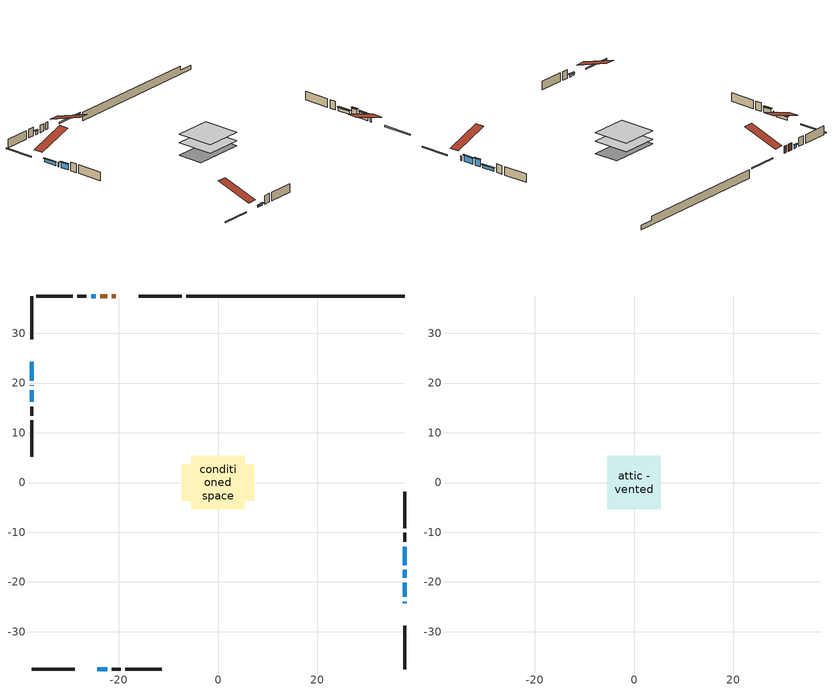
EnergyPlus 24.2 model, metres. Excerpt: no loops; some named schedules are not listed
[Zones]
conditioned space
 floor adiabatic (AdiabaticFloorConstruction): -5.33,-5.33 -5.33,5.33 5.33,5.33 5.33,-5.33 z0.61
 floor foundation (Slab1 construction): -7.32,-3.66 -7.32,3.66 7.32,3.66 7.32,-3.66 z-1.83
 wall outside (RimJoist1 construction): -7.3,37.52 -15.97,37.52 / -37.52,-37.52 -28.85,-37.52 / -37.52,37.52 -37.52,28.85 / 37.52,-37.52 37.52,-28.85 z0.61:0.91
 wall outside (AdiabaticWallConstruction 1): -20.57,37.52 -21.38,37.52 / -22.31,37.52 -23.7,37.52 z0.61:2.64
 wall outside (AdiabaticWallConstruction): 37.52,-24.25 37.52,-23.95 / -37.52,19.56 -37.52,19.48 z0.61:1.83; -37.52,24.25 -37.52,20.49 / 37.52,-16.64 37.52,-12.88 z0.61:1.52; -24.25,-37.52 -22.32,-37.52 z0.61:1.12; 37.52,-23.02 37.52,-20.12 z0.61:2.39; -24.63,37.52 -25.54,37.52 z0.61:1.53; 37.52,-19.19 37.52,-17.57 z0.61:2.64; -37.52,18.56 -37.52,16.22 z0.61:2.13
 wall outside (Wall1 construction): -26.47,37.52 -28.28,37.52 / -21.39,-37.52 -19.58,-37.52 / -37.52,15.29 -37.52,13.48 / 37.52,-11.95 37.52,-10.13 z0.61:3.05
 wall outside (Wall2 construction): -29.21,37.52 -36.59,37.52 / -18.65,-37.52 -11.27,-37.52 / -37.52,12.55 -37.52,5.17 / 37.52,-9.2 37.52,-1.83 z0.61:3.05
 wall foundation (FoundationWall1 construction): -6.37,37.52,-1.83 -6.37,37.52,0.61 33.13,37.52,0.61 33.13,37.52,-0.56 37.52,37.52,-0.56 37.52,37.52,-1.83
 window (WindowConstruction 6): 37.52,-24.25 37.52,-23.95 z0.61:1.83
 window (WindowConstruction 4): -37.52,24.25 -37.52,20.49 z0.61:1.52
 window (WindowConstruction 5): -24.25,-37.52 -22.32,-37.52 z0.61:1.12
 window (WindowConstruction 8): 37.52,-23.02 37.52,-20.12 z0.61:2.39
 window (WindowConstruction 7): -37.52,19.56 -37.52,19.48 z0.61:1.83
 window (WindowConstruction): -24.63,37.52 -25.54,37.52 z0.61:1.52
 window (WindowConstruction 1): 37.52,-19.19 37.52,-17.57 z0.61:2.64
 window (WindowConstruction 2): 37.52,-16.64 37.52,-12.88 z0.61:1.52
 window (WindowConstruction 3): -37.52,18.56 -37.52,16.22 z0.61:2.13
 door (Door): -20.57,37.52 -21.38,37.52 z0.61:2.64
 door (Door 1): -22.31,37.52 -23.7,37.52 z0.61:2.64
 ceiling adiabatic (AdiabaticFloorConstruction): 5.33,-5.33 5.33,5.33 -5.33,5.33 -5.33,-5.33 z0.61
attic - vented
 floor to conditioned space (Floor1 construction Reversed): -5.33,-5.33 -5.33,5.33 5.33,5.33 5.33,-5.33 z3.05
 roof outside (Roof1 construction): -19.64,37.52,3.05 -19.64,27.13,6.51 -16.9,27.13,6.51 -16.9,37.52,3.05; -25.18,-37.52,3.05 -25.18,-27.13,6.51 -27.92,-27.13,6.51 -27.92,-37.52,3.05; -37.52,25.18,3.05 -27.13,25.18,6.51 -27.13,27.92,6.51 -37.52,27.92,3.05; 37.52,-25.18,3.05 27.13,-25.18,6.51 27.13,-27.92,6.51 37.52,-27.92,3.05
shading: -37.52,20.29 -37.52,24.45 -37.93,24.45 -37.93,20.29 z1.73; -22.12,-37.52 -24.45,-37.52 -24.45,-37.93 -22.12,-37.93 z1.32; 37.52,-19.92 37.52,-23.22 37.93,-23.22 37.93,-19.92 z2.59; -25.74,37.52 -24.43,37.52 -24.43,37.93 -25.74,37.93 z1.73; 37.52,-17.37 37.52,-19.39 37.93,-19.39 37.93,-17.37 z2.84; 37.52,-12.67 37.52,-16.84 37.93,-16.84 37.93,-12.67 z1.73; -37.52,16.02 -37.52,18.76 -37.93,18.76 -37.93,16.02 z2.34
[Building]
Building 1: Terrain=Suburbs
[Site:Location]
London AP_ON: Latitude {deg}=43.03; Longitude {deg}=-81.15; Time Zone {hr}=-5; Elevation {m}=278; Keep Site Location Information=Yes
[Site:GroundTemperature:Shallow]
3.98693, 1.93205, 1.76749, 2.74264, 6.6573, 10.5537, 13.9317, 16.0716, 16.2534, 14.513, 11.2211, 7.44421
[Site:WaterMainsTemperature]
Calculation Method=Schedule; Temperature Schedule=mains temperature schedule
[Material] Roughness=Rough; Thermal Absorptance=0.9
Name | Thickness {m} | Conductivity {W/m-K} | Density {kg/m3} | Specific Heat {J/kg-K} | Solar Absorptance | Visible Absorptance
asphalt or fiberglass shingles | 0.00635 | 0.162714 | 1121.4 | 1465.45 | 0.4 | 0.4
ceiling loosefill ins | 0.0846667 | 0.0480833 | 16.02 | 1046.75 | 0.7 | 0.7
ceiling stud and cavity | 0.1397 | 0.1119 | 65.682 | 1177.47 | 0.7 | 0.7
concrete 4.0 in. | 0.1016 | 1.803125 | 2242.8 | 837.4 | 0.7 | 0.7
concrete 8.0 in. | 0.2032 | 1.803125 | 2242.8 | 837.4 | 0.7 | 0.7
door material | 0.04445 | 0.20624 | 512.64 | 1214.23 | 0.7 | 0.7
exterior vertical ins | 0.0022508 | 0.029427 | 32.04 | 1214.23 | 0.7 | 0.7
floor covering | 0.0127 | 0.0433444 | 54.468 | 1339.84 | 0.6 | 0.6
floor rigid ins; wall rigid ins | 0.512978 | 0.029427 | 32.04 | 1214.23 | 0.7 | 0.7
floor stud and cavity | 0.1397 | 1.75129 | 37.0049 | 1207.88 | 0.7 | 0.7
furniture material conditioned space 1 | 0.1524 | 0.115458 | 640.8 | 1214.23 | 0.6 | 0.6
gypsum board | 0.0127 | 0.160291 | 801 | 837.4 | 0.6 | 0.6
gypsum board 1 | 0.0127 | 0.160291 | 801 | 837.4 | 0.7 | 0.7
osb sheathing 0.5 in. | 0.0127 | 0.115458 | 512.64 | 1214.23 | 0.7 | 0.7
osb sheathing 0.75 in. | 0.01905 | 0.115458 | 512.64 | 1214.23 | 0.7 | 0.7
osb sheathing 2.0 in. | 0.0508 | 0.115458 | 512.64 | 1214.23 | 0.7 | 0.7
rim joist rigid ins | 0.051816 | 0.029427 | 32.04 | 1214.23 | 0.7 | 0.7
rim joist stud and cavity | 0.0508 | 0.308293 | 125.044 | 1163.47 | 0.6 | 0.6
wall stud and cavity | 0.1397 | 0.108534 | 139.0536 | 1170.24 | 0.7 | 0.7
wall stud and cavity 1 | 0.1397 | 0.0820459 | 139.0536 | 1170.24 | 0.7 | 0.7
wall stud and cavity 2 | 0.0889 | 0.380278 | 52.3479 | 1209.89 | 0.7 | 0.7
wall stud and cavity 3 | 0.0889 | 0.391764 | 83.0341 | 1211.67 | 0.7 | 0.7
wood siding | 0.0254 | 0.102417 | 544.68 | 1172.36 | 0.4 | 0.4
wood siding 1; wood siding 2; wood siding 3 | 0.0254 | 0.102417 | 544.68 | 1172.36 | 0.7 | 0.7
[WindowMaterial:SimpleGlazingSystem]
Name | U-Factor {W/m2-K} | Solar Heat Gain Coefficient
WindowMaterial | 2.67945 | 0.49
WindowMaterial 1 | 2.82878 | 0.58
WindowMaterial 2 | 2.78449 | 0.58
WindowMaterial 3 | 2.79017 | 0.7
WindowMaterial 4 | 2.699889 | 0.41
WindowMaterial 5 | 6.83007 | 0.72
WindowMaterial 6 | 8.284202 | 0.42
WindowMaterial 7 | 2.66639 | 0.54
[Construction]
AdiabaticFloorConstruction: floor stud and cavity, floor rigid ins, osb sheathing 0.75 in., floor covering
AdiabaticWallConstruction: wood siding 2, wall rigid ins, wall stud and cavity 2, gypsum board
AdiabaticWallConstruction 1: wood siding 3, wall rigid ins, wall stud and cavity 2, gypsum board
Door; Door 1: door material
Floor1 construction Reversed: gypsum board, ceiling stud and cavity, ceiling loosefill ins
FoundationWall1 construction: concrete 8.0 in., gypsum board 1
furniture construction conditioned space 1: furniture material conditioned space 1
PartitionWallConstruction: gypsum board, wall stud and cavity 3, gypsum board
RimJoist1 construction: wood siding 1, rim joist rigid ins, osb sheathing 2.0 in., rim joist stud and cavity
Roof1 construction: asphalt or fiberglass shingles
Slab1 construction: concrete 4.0 in.
Wall1 construction: wood siding, osb sheathing 0.5 in., wall stud and cavity, gypsum board
Wall2 construction: wood siding, osb sheathing 0.5 in., wall stud and cavity 1, gypsum board
WindowConstruction: WindowMaterial
WindowConstruction 1: WindowMaterial 1
WindowConstruction 2; WindowConstruction 4: WindowMaterial 2
WindowConstruction 3: WindowMaterial 3
WindowConstruction 5: WindowMaterial 4
WindowConstruction 6: WindowMaterial 5
WindowConstruction 7: WindowMaterial 6
WindowConstruction 8: WindowMaterial 7
[Zone] Multiplier=1; Part of Total Floor Area=Yes
Name | Volume {m3}
attic - vented | 63.9911
conditioned space | 566.2
[Space]
Name | Zone | Volume {m3}
attic - vented 1 | attic - vented | 63.9911
conditioned space 1 | conditioned space | 566.2
[ZoneInfiltration:EffectiveLeakageArea]
infil attic - vented 1: Zone or Space=attic - vented 1; Schedule=Always On Discrete; Effective Air Leakage Area {cm2}=4966.25; Stack Coefficient=0.000240854; Wind Coefficient=1.04857e-05
[ZoneMixing]
whole house fan mix: Zone or Space=attic - vented; Schedule=Always On Continuous; Design Flow Rate Calculation Method=Flow/Zone; Design Flow Rate {m3/s}=0; Source Zone or Space=conditioned space
[SurfaceProperty:ExposedFoundationPerimeter]
Slab1: Exposed Perimeter Calculation Method=TotalExposedPerimeter; Total Exposed Perimeter {m}=43.892
[InternalMass] Zone or ZoneList=conditioned space; Space or SpaceList=conditioned space 1
Name | Construction | Surface Area {m2}
furniture mass conditioned space 1 | furniture construction conditioned space 1 | 88.3279
partition wall mass | PartitionWallConstruction | 220.82
[Lights]
interior lighting: Zone or ZoneList or Space or SpaceList=conditioned space 1; Schedule=interior lighting schedule; Design Level Calculation Method=LightingLevel; Lighting Level {W}=343.2; Return Air Fraction=0; Fraction Radiant=0.6; Fraction Visible=0.2; Fraction Replaceable=1
[People]
occupants: Zone or ZoneList or Space or SpaceList=conditioned space 1; Number of People Schedule=occupants schedule; Number of People Calculation Method=People; Number of People=3; Fraction Radiant=0.314171; Sensible Heat Fraction=0.56303; Activity Level Schedule=occupants activity schedule; Carbon Dioxide Generation Rate {m3/s-W}=0; Enable ASHRAE 55 Comfort Warnings=No; Mean Radiant Temperature Calculation Type=EnclosureAveraged
[ElectricEquipment] Zone or ZoneList or Space or SpaceList=conditioned space 1; Design Level Calculation Method=EquipmentLevel
Name | Schedule | Design Level {W} | Fraction Latent | Fraction Radiant | Fraction Lost
clothes dryer | clothes dryer schedule | 140.772 | 0.015 | 0.081 | 0.85
clothes washer | clothes washer schedule | 32.1985 | 0.03 | 0.162 | 0.7
cooking range | cooking range schedule | 215.147 | 0.08 | 0.432 | 0.2
dishwasher | dishwasher schedule | 66.8632 | 0.3 | 0.18 | 0.4
fridge | fridge schedule | 72.9452 | 0 | 0.6 | 0
mech vent bath fan 0 | mech vent bath fan 0 schedule | 50.2 | 0 | 0 | 1
mech vent bath fan 1 | mech vent bath fan 1 schedule | 50.2 | 0 | 0 | 1
mech vent house fan | mech vent house fan schedule | 0 | 0 | 0 | 1
mech vent house fan cfis | mech vent house fan cfis schedule | 0 | 0 | 0 | 0
mech vent range fan 0 | mech vent range fan 0 schedule | 57 | 0 | 0 | 1
misc plug loads | misc plug loads schedule | 494.7 | 0.045 | 0.513 | 0.1
whole house fan | Always On Discrete | 0 | 0 | 0 | 1
[OtherEquipment] Zone or ZoneList or Space or SpaceList=conditioned space 1; Design Level Calculation Method=EquipmentLevel
Name | Fuel Type | Schedule | Design Level {W} | Fraction Latent | Fraction Radiant | Fraction Lost
clothes dryer 1 | Electricity | clothes dryer schedule | 0 | 0.015 | 0.081 | 0.85
cooking range 1 | Electricity | cooking range schedule | 0 | 0.08 | 0.432 | 0.2
general water use latent | None | general water use schedule | 62.594 | 1 | 0 | 0
general water use sensible | None | general water use schedule | -61.6891 | 0 | 0.6 | 0
mech vent house fan latent load | None | Always On Discrete | 0 | 1 | 0 | 0
mech vent house fan sensible load | None | Always On Discrete | 0 | 0 | 0 | 0
water heater energy adjustment1 | NaturalGas | Always On Discrete | 0.01 | 0 | 0 | 1
[ZoneInfiltration:DesignFlowRate] Zone or ZoneList or Space or SpaceList=conditioned space 1; Schedule=Always On Discrete; Design Flow Rate Calculation Method=Flow/Zone; Design Flow Rate {m3/s}=0
infil flow; natural vent flow; whole house fan flow
[AvailabilityManager:Scheduled]
central ac and furnace airloop Availability Manager: Schedule=Always On Discrete
[Foundation:Kiva]
Foundation Kiva 1: Initial Indoor Air Temperature {C}=18; Wall Height Above Grade {m}=0.609996; Wall Depth Below Slab {m}=0.2032; Custom Block Material Name 1=exterior vertical ins; Custom Block Depth 1 {m}=2.43998; Custom Block X Position 1 {m}=0.2159; Custom Block Z Position 1 {m}=0
[Foundation:Kiva:Settings]
Soil Conductivity {W/m-K}=0.849921; Soil Density {kg/m3}=1842.3; Soil Specific Heat {J/kg-K}=418.7; Ground Solar Absorptivity=0.9; Ground Thermal Absorptivity=0.9; Ground Surface Roughness {m}=0.03; Far-Field Width {m}=40; Deep-Ground Boundary Condition=ZeroFlux; Deep-Ground Depth {m}=40; Minimum Cell Dimension {m}=0.2; Maximum Cell Growth Coefficient=3; Simulation Timestep=Timestep
[Exterior:Lights]
exterior lighting: Schedule=exterior lighting schedule; Design Level {W}=75.6
[EnergyManagementSystem:GlobalVariable]
central_ac_and_furnace_airloop_Fan_RTF
infil_program_Qfan
infil_program_Qinf
natural_vent_program_Qnv
natural_vent_program_Qwhf
[EnergyManagementSystem:Sensor]
Name | Output:Variable or Output:Meter Index Key | Output:Variable or Output:Meter
airflow_gain | infil flow | Infiltration Sensible Heat Gain Energy
airflow_gain_1 | natural vent flow | Infiltration Sensible Heat Gain Energy
airflow_gain_2 | whole house fan flow | Infiltration Sensible Heat Gain Energy
airflow_loss | infil flow | Infiltration Sensible Heat Loss Energy
airflow_loss_1 | natural vent flow | Infiltration Sensible Heat Loss Energy
airflow_loss_2 | whole house fan flow | Infiltration Sensible Heat Loss Energy
clg_load_cond |  | Cooling:EnergyTransfer:Zone:CONDITIONED SPACE
clg_sp_s; clg_sp_s_1 | cooling setpoint | Schedule Value
clothes_dryer_exhaust_0_sch_s | clothes dryer exhaust 0 schedule | Schedule Value
cool_season | cooling season schedule | Schedule Value
htg_load_cond |  | Heating:EnergyTransfer:Zone:CONDITIONED SPACE
htg_sp_s; htg_sp_s_1 | heating setpoint | Schedule Value
ig_ee_conv | clothes dryer | Electric Equipment Convective Heating Energy
ig_ee_conv_2 | cooking range | Electric Equipment Convective Heating Energy
ig_ee_conv_4 | fridge | Electric Equipment Convective Heating Energy
ig_ee_conv_5 | misc plug loads | Electric Equipment Convective Heating Energy
ig_ee_conv_6 | whole house fan | Electric Equipment Convective Heating Energy
ig_ee_rad | clothes dryer | Electric Equipment Radiant Heating Energy
ig_ee_rad_2 | cooking range | Electric Equipment Radiant Heating Energy
ig_ee_rad_4 | fridge | Electric Equipment Radiant Heating Energy
ig_ee_rad_5 | misc plug loads | Electric Equipment Radiant Heating Energy
ig_ee_rad_6 | whole house fan | Electric Equipment Radiant Heating Energy
ig_lgt_conv | interior lighting | Lights Convective Heating Energy
ig_lgt_rad | interior lighting | Lights Radiant Heating Energy
ig_lgt_vis | interior lighting | Lights Visible Radiation Heating Energy
ig_oe_conv | clothes dryer 1 | Other Equipment Convective Heating Energy
ig_oe_conv_1 | cooking range 1 | Other Equipment Convective Heating Energy
ig_oe_conv_2 | general water use latent | Other Equipment Convective Heating Energy
ig_oe_conv_3 | general water use sensible | Other Equipment Convective Heating Energy
ig_oe_conv_4 | water heater energy adjustment1 | Other Equipment Convective Heating Energy
ig_oe_rad | clothes dryer 1 | Other Equipment Radiant Heating Energy
ig_oe_rad_1 | cooking range 1 | Other Equipment Radiant Heating Energy
ig_oe_rad_2 | general water use latent | Other Equipment Radiant Heating Energy
ig_oe_rad_3 | general water use sensible | Other Equipment Radiant Heating Energy
ig_oe_rad_4 | water heater energy adjustment1 | Other Equipment Radiant Heating Energy
ig_ppl_conv | occupants | People Convective Heating Energy
ig_ppl_rad | occupants | People Radiant Heating Energy
im_conv | furniture mass conditioned space 1 | Surface Inside Face Convection Heat Gain Energy
im_conv_1 | partition wall mass | Surface Inside Face Convection Heat Gain Energy
im_ig | furniture mass conditioned space 1 | Surface Inside Face Internal Gains Radiation Heat Gain Energy
im_ig_1 | partition wall mass | Surface Inside Face Internal Gains Radiation Heat Gain Energy
im_lgt | furniture mass conditioned space 1 | Surface Inside Face Lights Radiation Heat Gain Energy
im_lgt_1 | partition wall mass | Surface Inside Face Lights Radiation Heat Gain Energy
im_sol | furniture mass conditioned space 1 | Surface Inside Face Solar Radiation Heat Gain Energy
im_sol_1 | partition wall mass | Surface Inside Face Solar Radiation Heat Gain Energy
im_surf | furniture mass conditioned space 1 | Surface Inside Face Net Surface Thermal Radiation Heat Gain Energy
im_surf_1 | partition wall mass | Surface Inside Face Net Surface Thermal Radiation Heat Gain Energy
mech_vent_bath_fan_0_sch_s | mech vent bath fan 0 schedule | Schedule Value
mech_vent_bath_fan_1_sch_s | mech vent bath fan 1 schedule | Schedule Value
mech_vent_range_fan_0_sch_s | mech vent range fan 0 schedule | Schedule Value
mv_conv | mech vent bath fan 0 | Electric Equipment Convective Heating Energy
mv_conv_1 | mech vent bath fan 1 | Electric Equipment Convective Heating Energy
mv_conv_2 | mech vent house fan | Electric Equipment Convective Heating Energy
mv_conv_3 | mech vent house fan cfis | Electric Equipment Convective Heating Energy
mv_conv_4 | mech vent range fan 0 | Electric Equipment Convective Heating Energy
mv_conv_5 | mech vent house fan latent load | Other Equipment Convective Heating Energy
mv_conv_6 | mech vent house fan sensible load | Other Equipment Convective Heating Energy
mv_rad | mech vent bath fan 0 | Electric Equipment Radiant Heating Energy
mv_rad_1 | mech vent bath fan 1 | Electric Equipment Radiant Heating Energy
mv_rad_2 | mech vent house fan | Electric Equipment Radiant Heating Energy
mv_rad_3 | mech vent house fan cfis | Electric Equipment Radiant Heating Energy
mv_rad_4 | mech vent range fan 0 | Electric Equipment Radiant Heating Energy
mv_rad_5 | mech vent house fan latent load | Other Equipment Radiant Heating Energy
mv_rad_6 | mech vent house fan sensible load | Other Equipment Radiant Heating Energy
natural_vent_s | natural vent schedule | Schedule Value
out_pb_s |  | Site Outdoor Air Barometric Pressure
out_wt_s |  | Site Outdoor Air Humidity Ratio
site_vw_s |  | Site Wind Speed
ss_back_out | Window1 | Surface Window Shortwave from Zone Back Out Window Heat Transfer Rate
ss_back_out_1 | Window10 | Surface Window Shortwave from Zone Back Out Window Heat Transfer Rate
ss_back_out_2 | Window12 | Surface Window Shortwave from Zone Back Out Window Heat Transfer Rate
ss_back_out_3 | Window14 | Surface Window Shortwave from Zone Back Out Window Heat Transfer Rate
ss_back_out_4 | Window2 | Surface Window Shortwave from Zone Back Out Window Heat Transfer Rate
ss_back_out_5 | Window5 | Surface Window Shortwave from Zone Back Out Window Heat Transfer Rate
ss_back_out_6 | Window6 | Surface Window Shortwave from Zone Back Out Window Heat Transfer Rate
ss_back_out_7 | Window7 | Surface Window Shortwave from Zone Back Out Window Heat Transfer Rate
ss_back_out_8 | Window9 | Surface Window Shortwave from Zone Back Out Window Heat Transfer Rate
ss_conv | Door1 | Surface Inside Face Convection Heat Gain Energy
ss_conv_1 | Door2 | Surface Inside Face Convection Heat Gain Energy
ss_conv_10 | Window9 | Surface Inside Face Convection Heat Gain Energy
ss_conv_2 | Window1 | Surface Inside Face Convection Heat Gain Energy
ss_conv_3 | Window10 | Surface Inside Face Convection Heat Gain Energy
ss_conv_4 | Window12 | Surface Inside Face Convection Heat Gain Energy
ss_conv_5 | Window14 | Surface Inside Face Convection Heat Gain Energy
ss_conv_6 | Window2 | Surface Inside Face Convection Heat Gain Energy
ss_conv_7 | Window5 | Surface Inside Face Convection Heat Gain Energy
ss_conv_8 | Window6 | Surface Inside Face Convection Heat Gain Energy
ss_conv_9 | Window7 | Surface Inside Face Convection Heat Gain Energy
ss_ig | Door1 | Surface Inside Face Internal Gains Radiation Heat Gain Energy
ss_ig_1 | Door2 | Surface Inside Face Internal Gains Radiation Heat Gain Energy
ss_ig_10 | Window9 | Surface Inside Face Internal Gains Radiation Heat Gain Energy
ss_ig_2 | Window1 | Surface Inside Face Internal Gains Radiation Heat Gain Energy
ss_ig_3 | Window10 | Surface Inside Face Internal Gains Radiation Heat Gain Energy
ss_ig_4 | Window12 | Surface Inside Face Internal Gains Radiation Heat Gain Energy
ss_ig_5 | Window14 | Surface Inside Face Internal Gains Radiation Heat Gain Energy
ss_ig_6 | Window2 | Surface Inside Face Internal Gains Radiation Heat Gain Energy
ss_ig_7 | Window5 | Surface Inside Face Internal Gains Radiation Heat Gain Energy
ss_ig_8 | Window6 | Surface Inside Face Internal Gains Radiation Heat Gain Energy
ss_ig_9 | Window7 | Surface Inside Face Internal Gains Radiation Heat Gain Energy
ss_lgt | Door1 | Surface Inside Face Lights Radiation Heat Gain Energy
ss_lgt_1 | Door2 | Surface Inside Face Lights Radiation Heat Gain Energy
ss_sol | Door1 | Surface Inside Face Solar Radiation Heat Gain Energy
ss_sol_1 | Door2 | Surface Inside Face Solar Radiation Heat Gain Energy
ss_surf | Door1 | Surface Inside Face Net Surface Thermal Radiation Heat Gain Energy
ss_surf_1 | Door2 | Surface Inside Face Net Surface Thermal Radiation Heat Gain Energy
ss_surf_10 | Window9 | Surface Inside Face Net Surface Thermal Radiation Heat Gain Energy
ss_surf_2 | Window1 | Surface Inside Face Net Surface Thermal Radiation Heat Gain Energy
ss_surf_3 | Window10 | Surface Inside Face Net Surface Thermal Radiation Heat Gain Energy
ss_surf_4 | Window12 | Surface Inside Face Net Surface Thermal Radiation Heat Gain Energy
ss_surf_5 | Window14 | Surface Inside Face Net Surface Thermal Radiation Heat Gain Energy
ss_surf_6 | Window2 | Surface Inside Face Net Surface Thermal Radiation Heat Gain Energy
ss_surf_7 | Window5 | Surface Inside Face Net Surface Thermal Radiation Heat Gain Energy
ss_surf_8 | Window6 | Surface Inside Face Net Surface Thermal Radiation Heat Gain Energy
ss_surf_9 | Window7 | Surface Inside Face Net Surface Thermal Radiation Heat Gain Energy
ss_trans_in | Window1 | Surface Window Transmitted Solar Radiation Rate
ss_trans_in_1 | Window10 | Surface Window Transmitted Solar Radiation Rate
ss_trans_in_2 | Window12 | Surface Window Transmitted Solar Radiation Rate
ss_trans_in_3 | Window14 | Surface Window Transmitted Solar Radiation Rate
ss_trans_in_4 | Window2 | Surface Window Transmitted Solar Radiation Rate
ss_trans_in_5 | Window5 | Surface Window Transmitted Solar Radiation Rate
ss_trans_in_6 | Window6 | Surface Window Transmitted Solar Radiation Rate
ss_trans_in_7 | Window7 | Surface Window Transmitted Solar Radiation Rate
ss_trans_in_8 | Window9 | Surface Window Transmitted Solar Radiation Rate
ss_trans_out | Window1 | Surface Inside Face Initial Transmitted Diffuse Transmitted Out Window Solar Radiation Rate
ss_trans_out_1 | Window10 | Surface Inside Face Initial Transmitted Diffuse Transmitted Out Window Solar Radiation Rate
ss_trans_out_2 | Window12 | Surface Inside Face Initial Transmitted Diffuse Transmitted Out Window Solar Radiation Rate
ss_trans_out_3 | Window14 | Surface Inside Face Initial Transmitted Diffuse Transmitted Out Window Solar Radiation Rate
ss_trans_out_4 | Window2 | Surface Inside Face Initial Transmitted Diffuse Transmitted Out Window Solar Radiation Rate
ss_trans_out_5 | Window5 | Surface Inside Face Initial Transmitted Diffuse Transmitted Out Window Solar Radiation Rate
ss_trans_out_6 | Window6 | Surface Inside Face Initial Transmitted Diffuse Transmitted Out Window Solar Radiation Rate
ss_trans_out_7 | Window7 | Surface Inside Face Initial Transmitted Diffuse Transmitted Out Window Solar Radiation Rate
ss_trans_out_8 | Window9 | Surface Inside Face Initial Transmitted Diffuse Transmitted Out Window Solar Radiation Rate
s_conv | Floor1 | Surface Inside Face Convection Heat Gain Energy
s_conv_1 | FoundationWall1 | Surface Inside Face Convection Heat Gain Energy
s_conv_10 | Wall1:180 | Surface Inside Face Convection Heat Gain Energy
s_conv_11 | Wall1:270 | Surface Inside Face Convection Heat Gain Energy
s_conv_12 | Wall1:90 | Surface Inside Face Convection Heat Gain Energy
s_conv_13 | Wall2:0 | Surface Inside Face Convection Heat Gain Energy
s_conv_14 | Wall2:180 | Surface Inside Face Convection Heat Gain Energy
s_conv_15 | Wall2:270 | Surface Inside Face Convection Heat Gain Energy
s_conv_16 | Wall2:90 | Surface Inside Face Convection Heat Gain Energy
s_conv_2 | inferred conditioned ceiling | Surface Inside Face Convection Heat Gain Energy
s_conv_3 | inferred conditioned floor | Surface Inside Face Convection Heat Gain Energy
s_conv_4 | RimJoist1:0 | Surface Inside Face Convection Heat Gain Energy
s_conv_5 | RimJoist1:180 | Surface Inside Face Convection Heat Gain Energy
s_conv_6 | RimJoist1:270 | Surface Inside Face Convection Heat Gain Energy
s_conv_7 | RimJoist1:90 | Surface Inside Face Convection Heat Gain Energy
s_conv_8 | Slab1 | Surface Inside Face Convection Heat Gain Energy
s_conv_9 | Wall1:0 | Surface Inside Face Convection Heat Gain Energy
s_ig | Floor1 | Surface Inside Face Internal Gains Radiation Heat Gain Energy
s_ig_1 | FoundationWall1 | Surface Inside Face Internal Gains Radiation Heat Gain Energy
s_ig_10 | Wall1:180 | Surface Inside Face Internal Gains Radiation Heat Gain Energy
s_ig_11 | Wall1:270 | Surface Inside Face Internal Gains Radiation Heat Gain Energy
s_ig_12 | Wall1:90 | Surface Inside Face Internal Gains Radiation Heat Gain Energy
s_ig_13 | Wall2:0 | Surface Inside Face Internal Gains Radiation Heat Gain Energy
s_ig_14 | Wall2:180 | Surface Inside Face Internal Gains Radiation Heat Gain Energy
s_ig_15 | Wall2:270 | Surface Inside Face Internal Gains Radiation Heat Gain Energy
s_ig_16 | Wall2:90 | Surface Inside Face Internal Gains Radiation Heat Gain Energy
s_ig_2 | inferred conditioned ceiling | Surface Inside Face Internal Gains Radiation Heat Gain Energy
s_ig_3 | inferred conditioned floor | Surface Inside Face Internal Gains Radiation Heat Gain Energy
s_ig_4 | RimJoist1:0 | Surface Inside Face Internal Gains Radiation Heat Gain Energy
s_ig_5 | RimJoist1:180 | Surface Inside Face Internal Gains Radiation Heat Gain Energy
